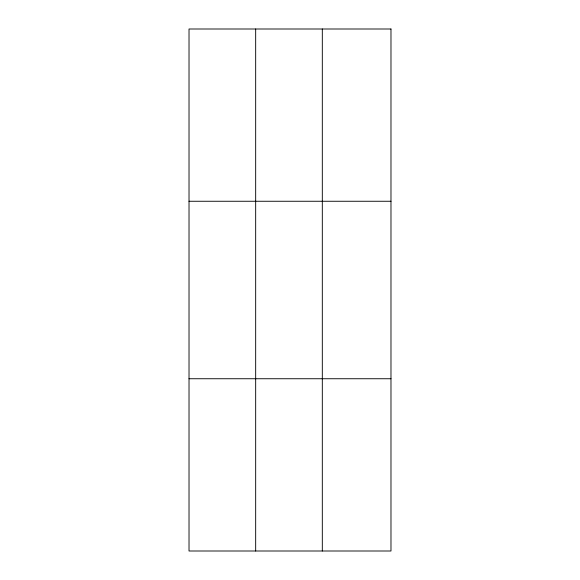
<?xml version="1.0" encoding="UTF-8"?>
<svg xmlns="http://www.w3.org/2000/svg" width="580" height="580" viewBox="0 0 580 580"><rect width="100%" height="100%" fill="white"/><g stroke="black" fill="none" stroke-linecap="round" stroke-linejoin="round"><path stroke-width="0.87" d="M255.671 551L255.671 29M322.313 551L322.313 29M189.022 201.26L390.978 201.26M189.022 378.74L390.978 378.74M390.978 29L390.978 551L189.022 551L189.022 29L390.978 29"/></g></svg>
